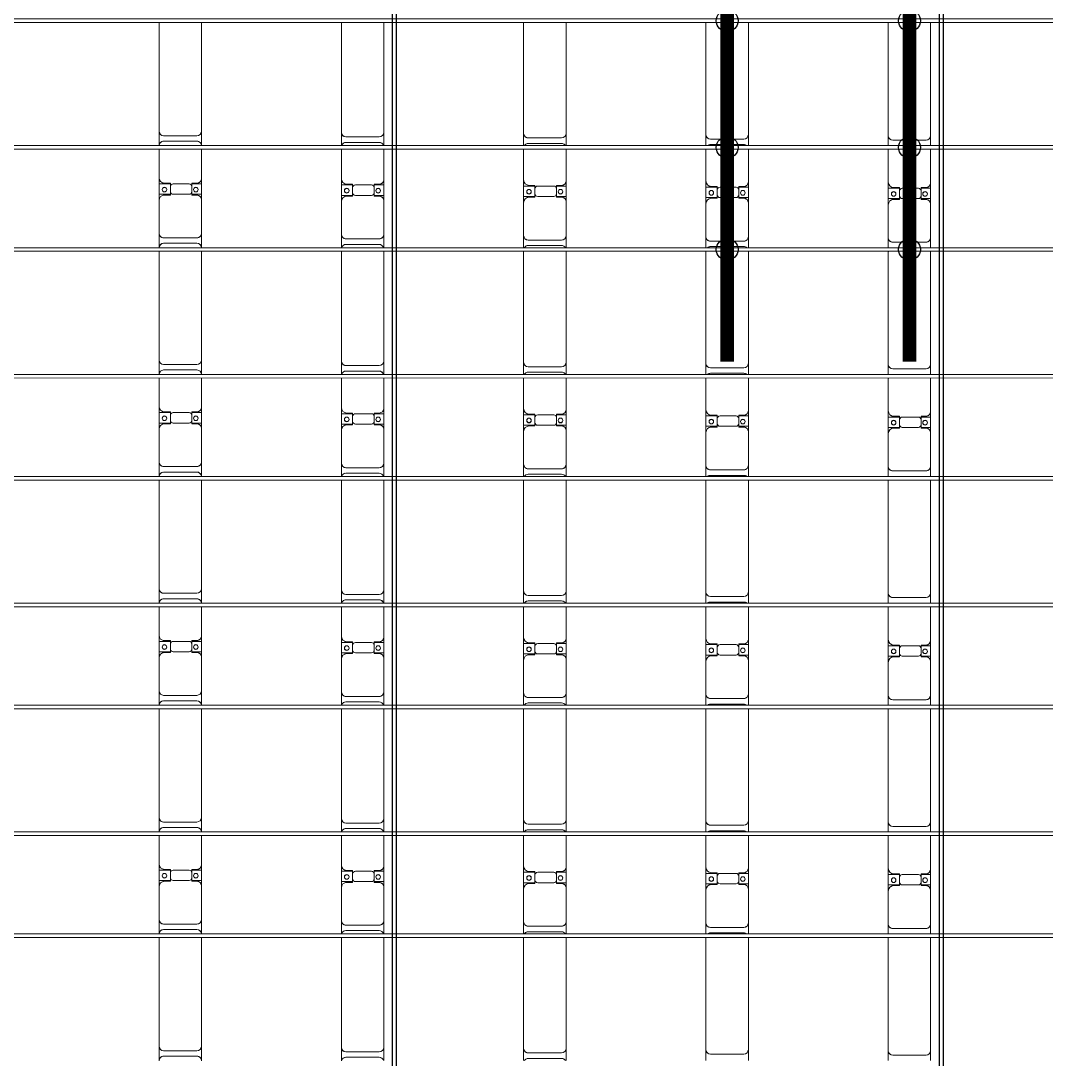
# Model space of a CAD drawing. Header units: millimetres. Extents: x -178706 to 107777, y -87310 to 933.
# Drawn here: x -36641 to -25391, y -64066 to -52671 of the extents above; entities that cross this region are included whole.
import ezdxf

# ---------------------------------------------------------------- set-up
doc = ezdxf.new("R2010")
doc.units = ezdxf.units.MM
doc.layers.add('A-GENM', color=13, linetype='Continuous', lineweight=9)
doc.layers.add('S-BEAM', color=12, linetype='Continuous', lineweight=9)
doc.layers.add('GC-HOP 40x60 GIA CUONG', color=1, linetype='Continuous')

# ---------------------------------------------------------------- blocks, each defined once
blk = doc.blocks.new('Dầm C52 - Dầm C52-22346-BỐ TRÍ KHUNG KẾT CẤU BÈ PIN 04')
at = {"layer": 'S-BEAM', "color": 1}
for p, q in [((-87623, 20), (87623, 20)), ((87623, -20), (-87623, -20))]:
    blk.add_line(p, q, dxfattribs=at)
blk = doc.blocks.new('Dầm C52 - Hộp 40x60-15955-BỐ TRÍ KHUNG KẾT CẤU BÈ PIN 04')
at = {"layer": 'S-BEAM', "color": 3, "lineweight": 25}
for p, q in [((-20146, 20), (20146, 20)), ((20146, -20), (-20146, -20))]:
    blk.add_line(p, q, dxfattribs=at)
blk = doc.blocks.new('Dai phao do pin - DẢI PHAO ĐỠ PIN-V74-BỐ TRÍ KHUNG KẾT CẤU BÈ PIN 04')
at = {"layer": 'A-GENM', "color": 7}
for p, q in [((11820, 242), (11930, 242)), ((13160, 242), (11930, 242)), ((13160, 242), (13170, 242)), ((13210, 242), (13320, 242)), ((13680, 242), (13320, 242)), ((13680, 242), (13862, 242)), ((13748, 242), (13930, 242)), ((13748, 118), (13748, 242)), ((13862, 242), (13862, 118)), ((14280, 242), (13930, 242)), ((14280, 242), (14290, 242)), ((14330, 242), (14440, 242)), ((15670, 242), (14440, 242)), ((15670, 242), (15680, 242)), ((15720, 242), (15830, 242)), ((16190, 242), (15830, 242)), ((16190, 242), (16372, 242)), ((16258, 242), (16440, 242)), ((16258, 118), (16258, 242)), ((16372, 242), (16372, 118)), ((16790, 242), (16440, 242)), ((16790, 242), (16800, 242)), ((16840, 242), (16950, 242)), ((18180, 242), (16950, 242)), ((18180, 242), (18190, 242)), ((18230, 242), (18340, 242)), ((18700, 242), (18340, 242)), ((18700, 242), (18882, 242)), ((18768, 242), (18946, 242)), ((18768, 118), (18768, 242)), ((18882, 242), (18882, 118)), ((19300, 242), (18950, 242)), ((19300, 242), (19310, 242)), ((19350, 242), (19460, 242)), ((20690, 242), (19460, 242)), ((20690, 242), (20700, 242)), ((20740, 242), (20850, 242)), ((21210, 242), (20850, 242)), ((21210, 242), (21392, 242)), ((21278, 242), (21460, 242)), ((21278, 118), (21278, 242)), ((21392, 242), (21392, 118)), ((21810, 242), (21460, 242)), ((21810, 242), (21820, 242)), ((21860, 242), (21970, 242)), ((23200, 242), (21970, 242)), ((23200, 242), (23210, 242)), ((11880, 192), (11880, -173)), ((13210, -173), (13210, 192)), ((13270, 192), (13270, -173)), ((13740, 118), (13740, 182)), ((13832, 118), (13740, 118)), ((13870, 118), (13778, 118)), ((13870, 182), (13870, 118)), ((14330, -173), (14330, 192)), ((14390, 192), (14390, -173)), ((15720, -173), (15720, 192)), ((15780, 192), (15780, -173)), ((16250, 118), (16250, 182)), ((16342, 118), (16250, 118)), ((16380, 118), (16288, 118)), ((16380, 182), (16380, 118)), ((16840, -173), (16840, 192)), ((16900, 192), (16900, -173)), ((18230, -173), (18230, 192)), ((18290, 192), (18290, -173)), ((18760, 118), (18760, 182)), ((18852, 118), (18760, 118)), ((18890, 118), (18798, 118)), ((18890, 182), (18890, 118)), ((19350, -173), (19350, 192)), ((19410, 192), (19410, -173)), ((20740, -173), (20740, 192)), ((20800, 192), (20800, -173)), ((21270, 118), (21270, 182)), ((21362, 118), (21270, 118)), ((21400, 118), (21308, 118)), ((21400, 182), (21400, 118)), ((21860, -173), (21860, 192)), ((21920, 192), (21920, -173)), ((13748, 88), (13748, -88)), ((13862, -88), (13862, 88)), ((16258, 88), (16258, -88)), ((16372, -88), (16372, 88)), ((18768, 88), (18768, -88)), ((18882, -88), (18882, 88)), ((21278, 88), (21278, -88)), ((21392, -88), (21392, 88)), ((11930, -223), (11820, -223)), ((11930, -223), (13160, -223)), ((13170, -223), (13160, -223)), ((13320, -223), (13210, -223)), ((13320, -223), (13690, -223)), ((13862, -223), (13690, -223)), ((13740, -173), (13740, -118)), ((13740, -118), (13832, -118)), ((13748, -223), (13748, -118)), ((13920, -223), (13748, -223)), ((13778, -118), (13870, -118)), ((13862, -118), (13862, -223)), ((13870, -118), (13870, -173)), ((13920, -223), (14280, -223)), ((14290, -223), (14280, -223)), ((14440, -223), (14330, -223)), ((14440, -223), (15670, -223)), ((15680, -223), (15670, -223)), ((15830, -223), (15720, -223)), ((15830, -223), (16200, -223)), ((16372, -223), (16200, -223)), ((16250, -173), (16250, -118)), ((16250, -118), (16342, -118)), ((16258, -223), (16258, -118)), ((16430, -223), (16258, -223)), ((16288, -118), (16380, -118)), ((16372, -118), (16372, -223)), ((16380, -118), (16380, -173)), ((16430, -223), (16790, -223)), ((16800, -223), (16790, -223)), ((16950, -223), (16840, -223)), ((16950, -223), (18180, -223)), ((18190, -223), (18180, -223)), ((18340, -223), (18230, -223)), ((18340, -223), (18710, -223)), ((18882, -223), (18710, -223)), ((18760, -173), (18760, -118)), ((18760, -118), (18852, -118)), ((18768, -223), (18768, -118)), ((18940, -223), (18768, -223)), ((18798, -118), (18890, -118)), ((18882, -118), (18882, -223)), ((18890, -118), (18890, -173)), ((18940, -223), (19300, -223)), ((19310, -223), (19300, -223)), ((19460, -223), (19350, -223)), ((19460, -223), (20690, -223)), ((20700, -223), (20690, -223)), ((20850, -223), (20740, -223)), ((20850, -223), (21220, -223)), ((21392, -223), (21220, -223)), ((21270, -173), (21270, -118)), ((21270, -118), (21362, -118)), ((21278, -223), (21278, -118)), ((21450, -223), (21278, -223)), ((21308, -118), (21400, -118)), ((21392, -118), (21392, -223)), ((21400, -118), (21400, -173)), ((21450, -223), (21810, -223)), ((21820, -223), (21810, -223)), ((21970, -223), (21860, -223)), ((21970, -223), (23200, -223)), ((23210, -223), (23200, -223))]:
    blk.add_line(p, q, dxfattribs=at)
for centre, radius, start, end in [((11930, 192), 50, 90, 180), ((11930, 192), 50, 105, 180), ((13160, 192), 50, 78.5792, 90), ((13160, 192), 50, 78.5792, 90), ((13320, 192), 50, 90, 180), ((13680, 182), 60, 0, 90), ((13930, 182), 60, 90, 180), ((14280, 192), 50, 78.5792, 90), ((14440, 192), 50, 90, 180), ((14440, 192), 50, 105, 180), ((15670, 192), 50, 78.5792, 90), ((15670, 192), 50, 78.5792, 90), ((15830, 192), 50, 90, 180), ((16190, 182), 60, 0, 90), ((16440, 182), 60, 90, 180), ((16790, 192), 50, 78.5792, 90), ((16950, 192), 50, 90, 180), ((16950, 192), 50, 105, 180), ((18180, 192), 50, 78.5792, 90), ((18180, 192), 50, 78.5792, 90), ((18340, 192), 50, 90, 180), ((18700, 182), 60, 0, 90), ((18950, 182), 60, 90, 180), ((19300, 192), 50, 78.5792, 90), ((19460, 192), 50, 90, 180), ((19460, 192), 50, 105, 180), ((20690, 192), 50, 78.5792, 90), ((20690, 192), 50, 78.5792, 90), ((20850, 192), 50, 90, 180), ((21210, 182), 60, 360, 90), ((21460, 182), 60, 90, 180), ((21810, 192), 50, 78.5792, 90), ((21970, 192), 50, 90, 180), ((21970, 192), 50, 105, 180), ((23200, 192), 50, 78.5792, 90), ((23200, 192), 50, 78.5792, 90), ((13320, 192), 50, 135, 180), ((13680, 182), 60, 0, 30), ((13778, 88), 30, 90, 180), ((13799, 183), 25, 360, 180), ((13799, 183), 25, 180, 360), ((13801, 183), 25, 0, 180), ((13801, 183), 25, 180, 360), ((13832, 88), 30, 360, 90), ((13930, 182), 60, 150, 180), ((15830, 192), 50, 135, 180), ((16190, 182), 60, 0, 30), ((16288, 88), 30, 90, 180), ((16309, 183), 25, 0, 180), ((16309, 183), 25, 180, 0), ((16311, 183), 25, 0, 180), ((16311, 183), 25, 180, 360), ((16342, 88), 30, 360, 90), ((16440, 182), 60, 150, 180), ((18340, 192), 50, 135, 180), ((18700, 182), 60, 0, 30), ((18798, 88), 30, 90, 180), ((18819, 183), 25, 0, 180), ((18819, 183), 25, 180, 360), ((18821, 183), 25, 360, 180), ((18821, 183), 25, 180, 360), ((18852, 88), 30, 360, 90), ((18950, 182), 60, 150, 180), ((20850, 192), 50, 135, 180), ((21210, 182), 60, 360, 30), ((21308, 88), 30, 90, 180), ((21329, 183), 25, 360, 180), ((21329, 183), 25, 180, 360), ((21331, 183), 25, 360, 180), ((21331, 183), 25, 180, 0), ((21362, 88), 30, 360, 90), ((21460, 182), 60, 150, 180), ((13778, -88), 30, 180, 270), ((13832, -88), 30, 270, 360), ((16288, -88), 30, 180, 270), ((16342, -88), 30, 270, 360), ((18798, -88), 30, 180, 270), ((18852, -88), 30, 270, 360), ((21308, -88), 30, 180, 270), ((21362, -88), 30, 270, 360), ((11930, -173), 50, 180, 270), ((11930, -173), 50, 180, 270), ((13160, -173), 50, 270, 281.4208), ((13320, -173), 50, 180, 270), ((13320, -173), 50, 180, 225), ((13690, -173), 50, 270, 360), ((13690, -173), 50, 315, 360), ((13799, -162), 25, 0, 180), ((13799, -162), 25, 180, 360), ((13801, -162), 25, 0, 180), ((13801, -162), 25, 180, 360), ((13920, -173), 50, 180, 270), ((13920, -173), 50, 180, 225), ((14280, -173), 50, 270, 281.4208), ((14440, -173), 50, 180, 270), ((14440, -173), 50, 180, 270), ((15670, -173), 50, 270, 281.4208), ((15830, -173), 50, 180, 270), ((15830, -173), 50, 180, 225), ((16200, -173), 50, 270, 360), ((16200, -173), 50, 315, 360), ((16309, -162), 25, 0, 180), ((16309, -162), 25, 180, 360), ((16311, -162), 25, 360, 180), ((16311, -162), 25, 180, 0), ((16430, -173), 50, 180, 270), ((16430, -173), 50, 180, 225), ((16790, -173), 50, 270, 281.4208), ((16950, -173), 50, 180, 270), ((16950, -173), 50, 180, 270), ((18180, -173), 50, 270, 281.4208), ((18340, -173), 50, 180, 270), ((18340, -173), 50, 180, 225), ((18710, -173), 50, 270, 360), ((18710, -173), 50, 315, 360), ((18819, -162), 25, 0, 180), ((18819, -162), 25, 180, 360), ((18821, -162), 25, 0, 180), ((18821, -162), 25, 180, 360), ((18940, -173), 50, 180, 270), ((18940, -173), 50, 180, 225), ((19300, -173), 50, 270, 281.4208), ((19460, -173), 50, 180, 270), ((19460, -173), 50, 180, 270), ((20690, -173), 50, 270, 281.4208), ((20850, -173), 50, 180, 270), ((20850, -173), 50, 180, 225), ((21220, -173), 50, 270, 360), ((21220, -173), 50, 315, 360), ((21329, -162), 25, 0, 180), ((21329, -162), 25, 180, 0), ((21331, -162), 25, 0, 180), ((21331, -162), 25, 180, 360), ((21450, -173), 50, 180, 270), ((21450, -173), 50, 180, 225), ((21810, -173), 50, 270, 281.4208), ((21970, -173), 50, 180, 270), ((21970, -173), 50, 180, 270), ((23200, -173), 50, 270, 281.4208)]:
    blk.add_arc(centre, radius, start, end, dxfattribs=at)
blk = doc.blocks.new('Dai phao do pin - DẢI PHAO ĐỠ PIN-V75-BỐ TRÍ KHUNG KẾT CẤU BÈ PIN 04')
at = {"layer": 'A-GENM', "color": 7}
for p, q in [((11808, 242), (11930, 242)), ((13158, 242), (11930, 242)), ((13198, 242), (13320, 242)), ((13680, 242), (13320, 242)), ((13680, 242), (13862, 242)), ((13748, 242), (13930, 242)), ((13748, 118), (13748, 242)), ((13862, 242), (13862, 118)), ((14278, 242), (13930, 242)), ((14318, 242), (14440, 242)), ((15668, 242), (14440, 242)), ((15708, 242), (15830, 242)), ((16190, 242), (15830, 242)), ((16190, 242), (16372, 242)), ((16258, 242), (16440, 242)), ((16258, 118), (16258, 242)), ((16372, 242), (16372, 118)), ((16788, 242), (16440, 242)), ((16828, 242), (16950, 242)), ((18178, 242), (16950, 242)), ((18218, 242), (18340, 242)), ((18700, 242), (18340, 242)), ((18700, 242), (18882, 242)), ((18768, 242), (18950, 242)), ((18768, 118), (18768, 242)), ((18882, 242), (18882, 118)), ((19298, 242), (18950, 242)), ((19338, 242), (19460, 242)), ((20688, 242), (19460, 242)), ((20728, 242), (20850, 242)), ((21210, 242), (20850, 242)), ((21210, 242), (21392, 242)), ((21278, 242), (21460, 242)), ((21278, 118), (21278, 242)), ((21392, 242), (21392, 118)), ((21808, 242), (21460, 242)), ((21848, 242), (21970, 242)), ((23198, 242), (21970, 242)), ((11880, 192), (11880, -173)), ((13210, -173), (13210, 192)), ((13270, 192), (13270, -173)), ((13740, 118), (13740, 182)), ((13832, 118), (13740, 118)), ((13870, 118), (13778, 118)), ((13870, 182), (13870, 118)), ((14330, -173), (14330, 192)), ((14390, 192), (14390, -173)), ((15720, -173), (15720, 192)), ((15780, 192), (15780, -173)), ((16250, 118), (16250, 182)), ((16342, 118), (16250, 118)), ((16380, 118), (16288, 118)), ((16380, 182), (16380, 118)), ((16840, -173), (16840, 192)), ((16900, 192), (16900, -173)), ((18230, -173), (18230, 192)), ((18290, 192), (18290, -173)), ((18760, 118), (18760, 182)), ((18852, 118), (18760, 118)), ((18890, 118), (18798, 118)), ((18890, 182), (18890, 118)), ((19350, -173), (19350, 192)), ((19410, 192), (19410, -173)), ((20740, -173), (20740, 192)), ((20800, 192), (20800, -173)), ((21270, 118), (21270, 182)), ((21362, 118), (21270, 118)), ((21400, 118), (21308, 118)), ((21400, 182), (21400, 118)), ((21860, -173), (21860, 192)), ((21920, 192), (21920, -173)), ((13748, 88), (13748, -88)), ((13862, -88), (13862, 88)), ((16258, 88), (16258, -88)), ((16372, -88), (16372, 88)), ((18768, 88), (18768, -88)), ((18882, -88), (18882, 88)), ((21278, 88), (21278, -88)), ((21392, -88), (21392, 88)), ((11930, -223), (11808, -223)), ((11930, -223), (13158, -223)), ((13320, -223), (13198, -223)), ((13320, -223), (13690, -223)), ((13862, -223), (13690, -223)), ((13740, -173), (13740, -118)), ((13740, -118), (13832, -118)), ((13748, -223), (13748, -118)), ((13920, -223), (13748, -223)), ((13778, -118), (13870, -118)), ((13862, -118), (13862, -223)), ((13870, -118), (13870, -173)), ((13920, -223), (14278, -223)), ((14440, -223), (14318, -223)), ((14440, -223), (15668, -223)), ((15830, -223), (15708, -223)), ((15830, -223), (16200, -223)), ((16372, -223), (16200, -223)), ((16250, -173), (16250, -118)), ((16250, -118), (16342, -118)), ((16258, -223), (16258, -118)), ((16430, -223), (16258, -223)), ((16288, -118), (16380, -118)), ((16372, -118), (16372, -223)), ((16380, -118), (16380, -173)), ((16430, -223), (16788, -223)), ((16950, -223), (16828, -223)), ((16950, -223), (18178, -223)), ((18340, -223), (18218, -223)), ((18340, -223), (18710, -223)), ((18882, -223), (18710, -223)), ((18760, -173), (18760, -118)), ((18760, -118), (18852, -118)), ((18768, -223), (18768, -118)), ((18940, -223), (18768, -223)), ((18798, -118), (18890, -118)), ((18882, -118), (18882, -223)), ((18890, -118), (18890, -173)), ((18940, -223), (19298, -223)), ((19460, -223), (19338, -223)), ((19460, -223), (20688, -223)), ((20850, -223), (20728, -223)), ((20850, -223), (21220, -223)), ((21392, -223), (21220, -223)), ((21270, -173), (21270, -118)), ((21270, -118), (21362, -118)), ((21278, -223), (21278, -118)), ((21450, -223), (21278, -223)), ((21308, -118), (21400, -118)), ((21392, -118), (21392, -223)), ((21400, -118), (21400, -173)), ((21450, -223), (21808, -223)), ((21970, -223), (21848, -223)), ((21970, -223), (23198, -223))]:
    blk.add_line(p, q, dxfattribs=at)
for centre, radius, start, end in [((11930, 192), 50, 90, 180), ((11930, 192), 50, 105, 180), ((13320, 192), 50, 90, 180), ((13680, 182), 60, 0, 90), ((13930, 182), 60, 90, 180), ((14440, 192), 50, 90, 180), ((14440, 192), 50, 105, 180), ((15830, 192), 50, 90, 180), ((16190, 182), 60, 0, 90), ((16440, 182), 60, 90, 180), ((16950, 192), 50, 90, 180), ((16950, 192), 50, 105, 180), ((18340, 192), 50, 90, 180), ((18700, 182), 60, 0, 90), ((18950, 182), 60, 90, 180), ((19460, 192), 50, 90, 180), ((19460, 192), 50, 105, 180), ((20850, 192), 50, 90, 180), ((21210, 182), 60, 360, 90), ((21460, 182), 60, 90, 180), ((21970, 192), 50, 90, 180), ((21970, 192), 50, 105, 180), ((13160, 192), 50, 360, 40.6241), ((13160, 192), 50, 15, 40.6241), ((13320, 192), 50, 135, 180), ((13680, 182), 60, 0, 30), ((13778, 88), 30, 90, 180), ((13799, 183), 25, 360, 180), ((13799, 183), 25, 180, 360), ((13801, 183), 25, 0, 180), ((13801, 183), 25, 180, 360), ((13832, 88), 30, 360, 90), ((13930, 182), 60, 150, 180), ((14280, 192), 50, 0, 40.6241), ((14280, 192), 50, 0, 40.6241), ((15670, 192), 50, 0, 40.6241), ((15670, 192), 50, 15, 40.6241), ((15830, 192), 50, 135, 180), ((16190, 182), 60, 0, 30), ((16288, 88), 30, 90, 180), ((16309, 183), 25, 0, 180), ((16309, 183), 25, 180, 0), ((16311, 183), 25, 0, 180), ((16311, 183), 25, 180, 360), ((16342, 88), 30, 360, 90), ((16440, 182), 60, 150, 180), ((16790, 192), 50, 360, 40.6241), ((16790, 192), 50, 360, 40.6241), ((18180, 192), 50, 360, 40.6241), ((18180, 192), 50, 15, 40.6241), ((18340, 192), 50, 135, 180), ((18700, 182), 60, 0, 30), ((18798, 88), 30, 90, 180), ((18819, 183), 25, 0, 180), ((18819, 183), 25, 180, 360), ((18821, 183), 25, 360, 180), ((18821, 183), 25, 180, 360), ((18852, 88), 30, 360, 90), ((18950, 182), 60, 150, 180), ((19300, 192), 50, 0, 40.6241), ((19300, 192), 50, 0, 40.6241), ((20690, 192), 50, 360, 40.6241), ((20690, 192), 50, 15, 40.6241), ((20850, 192), 50, 135, 180), ((21210, 182), 60, 360, 30), ((21308, 88), 30, 90, 180), ((21329, 183), 25, 360, 180), ((21329, 183), 25, 180, 360), ((21331, 183), 25, 360, 180), ((21331, 183), 25, 180, 0), ((21362, 88), 30, 360, 90), ((21460, 182), 60, 150, 180), ((21810, 192), 50, 0, 40.6241), ((21810, 192), 50, 0, 40.6241), ((13778, -88), 30, 180, 270), ((13832, -88), 30, 270, 360), ((16288, -88), 30, 180, 270), ((16342, -88), 30, 270, 360), ((18798, -88), 30, 180, 270), ((18852, -88), 30, 270, 360), ((21308, -88), 30, 180, 270), ((21362, -88), 30, 270, 360), ((11930, -173), 50, 180, 270), ((11930, -173), 50, 180, 270), ((13160, -173), 50, 319.3759, 360), ((13160, -173), 50, 319.3759, 360), ((13320, -173), 50, 180, 270), ((13320, -173), 50, 180, 225), ((13690, -173), 50, 270, 360), ((13690, -173), 50, 315, 360), ((13799, -162), 25, 0, 180), ((13799, -162), 25, 180, 360), ((13801, -162), 25, 0, 180), ((13801, -162), 25, 180, 360), ((13920, -173), 50, 180, 270), ((13920, -173), 50, 180, 225), ((14280, -173), 50, 319.3759, 360), ((14280, -173), 50, 319.3759, 360), ((14440, -173), 50, 180, 270), ((14440, -173), 50, 180, 270), ((15670, -173), 50, 319.3759, 360), ((15670, -173), 50, 319.3759, 360), ((15830, -173), 50, 180, 270), ((15830, -173), 50, 180, 225), ((16200, -173), 50, 270, 360), ((16200, -173), 50, 315, 360), ((16309, -162), 25, 0, 180), ((16309, -162), 25, 180, 360), ((16311, -162), 25, 360, 180), ((16311, -162), 25, 180, 0), ((16430, -173), 50, 180, 270), ((16430, -173), 50, 180, 225), ((16790, -173), 50, 319.3759, 360), ((16790, -173), 50, 319.3759, 360), ((16950, -173), 50, 180, 270), ((16950, -173), 50, 180, 270), ((18180, -173), 50, 319.3759, 360), ((18180, -173), 50, 319.3759, 360), ((18340, -173), 50, 180, 270), ((18340, -173), 50, 180, 225), ((18710, -173), 50, 270, 360), ((18710, -173), 50, 315, 360), ((18819, -162), 25, 0, 180), ((18819, -162), 25, 180, 360), ((18821, -162), 25, 0, 180), ((18821, -162), 25, 180, 360), ((18940, -173), 50, 180, 270), ((18940, -173), 50, 180, 225), ((19300, -173), 50, 319.3759, 360), ((19300, -173), 50, 319.3759, 360), ((19460, -173), 50, 180, 270), ((19460, -173), 50, 180, 270), ((20690, -173), 50, 319.3759, 360), ((20690, -173), 50, 319.3759, 360), ((20850, -173), 50, 180, 270), ((20850, -173), 50, 180, 225), ((21220, -173), 50, 270, 360), ((21220, -173), 50, 315, 360), ((21329, -162), 25, 0, 180), ((21329, -162), 25, 180, 0), ((21331, -162), 25, 0, 180), ((21331, -162), 25, 180, 360), ((21450, -173), 50, 180, 270), ((21450, -173), 50, 180, 225), ((21810, -173), 50, 319.3759, 0), ((21810, -173), 50, 319.3759, 360), ((21970, -173), 50, 180, 270), ((21970, -173), 50, 180, 270)]:
    blk.add_arc(centre, radius, start, end, dxfattribs=at)
blk = doc.blocks.new('Dai phao do pin - DẢI PHAO ĐỠ PIN-V76-BỐ TRÍ KHUNG KẾT CẤU BÈ PIN 04')
at = {"layer": 'A-GENM', "color": 7}
for p, q in [((11796, 242), (11930, 242)), ((13146, 242), (11930, 242)), ((13186, 242), (13320, 242)), ((13680, 242), (13320, 242)), ((13680, 242), (13862, 242)), ((13748, 242), (13930, 242)), ((13748, 118), (13748, 242)), ((13862, 242), (13862, 118)), ((14266, 242), (13930, 242)), ((14306, 242), (14440, 242)), ((15656, 242), (14440, 242)), ((15696, 242), (15830, 242)), ((16190, 242), (15830, 242)), ((16190, 242), (16372, 242)), ((16258, 242), (16440, 242)), ((16258, 118), (16258, 242)), ((16372, 242), (16372, 118)), ((16776, 242), (16440, 242)), ((16816, 242), (16950, 242)), ((18166, 242), (16950, 242)), ((18206, 242), (18340, 242)), ((18700, 242), (18340, 242)), ((18700, 242), (18882, 242)), ((18768, 242), (18950, 242)), ((18768, 118), (18768, 242)), ((18882, 242), (18882, 118)), ((19286, 242), (18950, 242)), ((19326, 242), (19460, 242)), ((20676, 242), (19460, 242)), ((20716, 242), (20850, 242)), ((21210, 242), (20850, 242)), ((21210, 242), (21392, 242)), ((21278, 242), (21460, 242)), ((21278, 118), (21278, 242)), ((21392, 242), (21392, 118)), ((21796, 242), (21460, 242)), ((21836, 242), (21970, 242)), ((23186, 242), (21970, 242)), ((11820, -173), (11820, 192)), ((11880, 192), (11880, -173)), ((13210, -173), (13210, 192)), ((13270, 192), (13270, -173)), ((13740, 118), (13740, 182)), ((13832, 118), (13740, 118)), ((13870, 118), (13778, 118)), ((13870, 182), (13870, 118)), ((14330, -173), (14330, 192)), ((14390, 192), (14390, -173)), ((15720, -173), (15720, 192)), ((15780, 192), (15780, -173)), ((16250, 118), (16250, 182)), ((16342, 118), (16250, 118)), ((16380, 118), (16288, 118)), ((16380, 182), (16380, 118)), ((16840, -173), (16840, 192)), ((16900, 192), (16900, -173)), ((18230, -173), (18230, 192)), ((18290, 192), (18290, -173)), ((18760, 118), (18760, 182)), ((18852, 118), (18760, 118)), ((18890, 118), (18798, 118)), ((18890, 182), (18890, 118)), ((19350, -173), (19350, 192)), ((19410, 192), (19410, -173)), ((20740, -173), (20740, 192)), ((20800, 192), (20800, -173)), ((21270, 118), (21270, 182)), ((21362, 118), (21270, 118)), ((21400, 118), (21308, 118)), ((21400, 182), (21400, 118)), ((21860, -173), (21860, 192)), ((21920, 192), (21920, -173)), ((13748, 88), (13748, -88)), ((13862, -88), (13862, 88)), ((16258, 88), (16258, -88)), ((16372, -88), (16372, 88)), ((18768, 88), (18768, -88)), ((18882, -88), (18882, 88)), ((21278, 88), (21278, -88)), ((21392, -88), (21392, 88)), ((11930, -223), (11796, -223)), ((11930, -223), (13146, -223)), ((13320, -223), (13186, -223)), ((13320, -223), (13690, -223)), ((13862, -223), (13690, -223)), ((13740, -173), (13740, -118)), ((13740, -118), (13832, -118)), ((13748, -223), (13748, -118)), ((13920, -223), (13748, -223)), ((13778, -118), (13870, -118)), ((13862, -118), (13862, -223)), ((13870, -118), (13870, -173)), ((13920, -223), (14266, -223)), ((14440, -223), (14306, -223)), ((14440, -223), (15656, -223)), ((15830, -223), (15696, -223)), ((15830, -223), (16200, -223)), ((16372, -223), (16200, -223)), ((16250, -173), (16250, -118)), ((16250, -118), (16342, -118)), ((16258, -223), (16258, -118)), ((16430, -223), (16258, -223)), ((16288, -118), (16380, -118)), ((16372, -118), (16372, -223)), ((16380, -118), (16380, -173)), ((16430, -223), (16776, -223)), ((16950, -223), (16816, -223)), ((16950, -223), (18166, -223)), ((18340, -223), (18206, -223)), ((18340, -223), (18710, -223)), ((18882, -223), (18710, -223)), ((18760, -173), (18760, -118)), ((18760, -118), (18852, -118)), ((18768, -223), (18768, -118)), ((18940, -223), (18768, -223)), ((18798, -118), (18890, -118)), ((18882, -118), (18882, -223)), ((18890, -118), (18890, -173)), ((18940, -223), (19286, -223)), ((19460, -223), (19326, -223)), ((19460, -223), (20676, -223)), ((20850, -223), (20716, -223)), ((20850, -223), (21220, -223)), ((21392, -223), (21220, -223)), ((21270, -173), (21270, -118)), ((21270, -118), (21362, -118)), ((21278, -223), (21278, -118)), ((21450, -223), (21278, -223)), ((21308, -118), (21400, -118)), ((21392, -118), (21392, -223)), ((21400, -118), (21400, -173)), ((21450, -223), (21796, -223)), ((21970, -223), (21836, -223)), ((21970, -223), (23186, -223))]:
    blk.add_line(p, q, dxfattribs=at)
for centre, radius, start, end in [((11770, 192), 50, 0, 59.2848), ((11930, 192), 50, 90, 180), ((11930, 192), 50, 105, 180), ((13160, 192), 50, 360, 59.2848), ((13160, 192), 50, 15, 59.2848), ((13320, 192), 50, 90, 180), ((13680, 182), 60, 0, 90), ((13930, 182), 60, 90, 180), ((14280, 192), 50, 0, 59.2848), ((14440, 192), 50, 90, 180), ((14440, 192), 50, 105, 180), ((15670, 192), 50, 0, 59.2848), ((15670, 192), 50, 15, 59.2848), ((15830, 192), 50, 90, 180), ((16190, 182), 60, 0, 90), ((16440, 182), 60, 90, 180), ((16790, 192), 50, 360, 59.2848), ((16950, 192), 50, 90, 180), ((16950, 192), 50, 105, 180), ((18180, 192), 50, 360, 59.2848), ((18180, 192), 50, 15, 59.2848), ((18340, 192), 50, 90, 180), ((18700, 182), 60, 0, 90), ((18950, 182), 60, 90, 180), ((19300, 192), 50, 0, 59.2848), ((19460, 192), 50, 90, 180), ((19460, 192), 50, 105, 180), ((20690, 192), 50, 360, 59.2848), ((20690, 192), 50, 15, 59.2848), ((20850, 192), 50, 90, 180), ((21210, 182), 60, 360, 90), ((21460, 182), 60, 90, 180), ((21810, 192), 50, 0, 59.2848), ((21970, 192), 50, 90, 180), ((21970, 192), 50, 105, 180), ((11770, 192), 50, 0, 45), ((13320, 192), 50, 135, 180), ((13680, 182), 60, 0, 30), ((13778, 88), 30, 90, 180), ((13799, 183), 25, 360, 180), ((13799, 183), 25, 180, 360), ((13801, 183), 25, 0, 180), ((13801, 183), 25, 180, 360), ((13832, 88), 30, 360, 90), ((13930, 182), 60, 150, 180), ((14280, 192), 50, 0, 45), ((15830, 192), 50, 135, 180), ((16190, 182), 60, 0, 30), ((16288, 88), 30, 90, 180), ((16309, 183), 25, 0, 180), ((16309, 183), 25, 180, 0), ((16311, 183), 25, 0, 180), ((16311, 183), 25, 180, 360), ((16342, 88), 30, 360, 90), ((16440, 182), 60, 150, 180), ((16790, 192), 50, 360, 45), ((18340, 192), 50, 135, 180), ((18700, 182), 60, 0, 30), ((18798, 88), 30, 90, 180), ((18819, 183), 25, 0, 180), ((18819, 183), 25, 180, 360), ((18821, 183), 25, 360, 180), ((18821, 183), 25, 180, 360), ((18852, 88), 30, 360, 90), ((18950, 182), 60, 150, 180), ((19300, 192), 50, 0, 45), ((20850, 192), 50, 135, 180), ((21210, 182), 60, 360, 30), ((21308, 88), 30, 90, 180), ((21329, 183), 25, 360, 180), ((21329, 183), 25, 180, 360), ((21331, 183), 25, 360, 180), ((21331, 183), 25, 180, 0), ((21362, 88), 30, 360, 90), ((21460, 182), 60, 150, 180), ((21810, 192), 50, 0, 45), ((13778, -88), 30, 180, 270), ((13832, -88), 30, 270, 360), ((16288, -88), 30, 180, 270), ((16342, -88), 30, 270, 360), ((18798, -88), 30, 180, 270), ((18852, -88), 30, 270, 360), ((21308, -88), 30, 180, 270), ((21362, -88), 30, 270, 360), ((11770, -173), 50, 300.7152, 360), ((11770, -173), 50, 315, 360), ((11930, -173), 50, 180, 270), ((11930, -173), 50, 180, 270), ((13160, -173), 50, 300.7152, 360), ((13160, -173), 50, 300.7152, 360), ((13320, -173), 50, 180, 270), ((13320, -173), 50, 180, 225), ((13690, -173), 50, 270, 360), ((13690, -173), 50, 315, 360), ((13799, -162), 25, 0, 180), ((13799, -162), 25, 180, 360), ((13801, -162), 25, 0, 180), ((13801, -162), 25, 180, 360), ((13920, -173), 50, 180, 270), ((13920, -173), 50, 180, 225), ((14280, -173), 50, 300.7152, 360), ((14280, -173), 50, 315, 360), ((14440, -173), 50, 180, 270), ((14440, -173), 50, 180, 270), ((15670, -173), 50, 300.7152, 360), ((15670, -173), 50, 300.7152, 360), ((15830, -173), 50, 180, 270), ((15830, -173), 50, 180, 225), ((16200, -173), 50, 270, 360), ((16200, -173), 50, 315.4268, 360), ((16309, -162), 25, 0, 180), ((16309, -162), 25, 180, 360), ((16311, -162), 25, 360, 180), ((16311, -162), 25, 180, 0), ((16430, -173), 50, 180, 270), ((16430, -173), 50, 180, 225), ((16790, -173), 50, 300.7152, 360), ((16790, -173), 50, 315, 360), ((16950, -173), 50, 180, 270), ((16950, -173), 50, 180, 270), ((18180, -173), 50, 300.7152, 360), ((18180, -173), 50, 300.7152, 360), ((18340, -173), 50, 180, 270), ((18340, -173), 50, 180, 225), ((18710, -173), 50, 270, 360), ((18710, -173), 50, 315, 360), ((18819, -162), 25, 0, 180), ((18819, -162), 25, 180, 360), ((18821, -162), 25, 0, 180), ((18821, -162), 25, 180, 360), ((18940, -173), 50, 180, 270), ((18940, -173), 50, 180, 225), ((19300, -173), 50, 300.7152, 360), ((19300, -173), 50, 315, 360), ((19460, -173), 50, 180, 270), ((19460, -173), 50, 180, 270), ((20690, -173), 50, 300.7152, 360), ((20690, -173), 50, 300.7152, 360), ((20850, -173), 50, 180, 270), ((20850, -173), 50, 180, 225), ((21220, -173), 50, 270, 360), ((21220, -173), 50, 315, 360), ((21329, -162), 25, 0, 180), ((21329, -162), 25, 180, 0), ((21331, -162), 25, 0, 180), ((21331, -162), 25, 180, 360), ((21450, -173), 50, 180, 270), ((21450, -173), 50, 180, 225), ((21810, -173), 50, 300.7152, 0), ((21810, -173), 50, 315, 360), ((21970, -173), 50, 180, 270), ((21970, -173), 50, 180, 270)]:
    blk.add_arc(centre, radius, start, end, dxfattribs=at)
blk = doc.blocks.new('Dai phao do pin - DẢI PHAO ĐỠ PIN-V77-BỐ TRÍ KHUNG KẾT CẤU BÈ PIN 04')
at = {"layer": 'A-GENM', "color": 7}
for p, q in [((11784, 242), (11930, 242)), ((13134, 242), (11930, 242)), ((13174, 242), (13320, 242)), ((13680, 242), (13320, 242)), ((13680, 242), (13862, 242)), ((13748, 242), (13930, 242)), ((13748, 118), (13748, 242)), ((13862, 242), (13862, 118)), ((14254, 242), (13930, 242)), ((14294, 242), (14440, 242)), ((15644, 242), (14440, 242)), ((15684, 242), (15830, 242)), ((16190, 242), (15830, 242)), ((16190, 242), (16372, 242)), ((16258, 242), (16440, 242)), ((16258, 118), (16258, 242)), ((16372, 242), (16372, 118)), ((16764, 242), (16440, 242)), ((16804, 242), (16950, 242)), ((18154, 242), (16950, 242)), ((18194, 242), (18340, 242)), ((18700, 242), (18340, 242)), ((18700, 242), (18882, 242)), ((18768, 242), (18950, 242)), ((18768, 118), (18768, 242)), ((18882, 242), (18882, 118)), ((19274, 242), (18950, 242)), ((19314, 242), (19460, 242)), ((20664, 242), (19460, 242)), ((20704, 242), (20850, 242)), ((21210, 242), (20850, 242)), ((21210, 242), (21392, 242)), ((21278, 242), (21460, 242)), ((21278, 118), (21278, 242)), ((21392, 242), (21392, 118)), ((21784, 242), (21460, 242)), ((21824, 242), (21970, 242)), ((23174, 242), (21970, 242)), ((11820, -173), (11820, 192)), ((11880, 192), (11880, -173)), ((13210, -173), (13210, 192)), ((13270, 192), (13270, -173)), ((13740, 118), (13740, 182)), ((13832, 118), (13740, 118)), ((13870, 118), (13778, 118)), ((13870, 182), (13870, 118)), ((14330, -173), (14330, 192)), ((14390, 192), (14390, -173)), ((15720, -173), (15720, 192)), ((15780, 192), (15780, -173)), ((16250, 118), (16250, 182)), ((16342, 118), (16250, 118)), ((16380, 118), (16288, 118)), ((16380, 182), (16380, 118)), ((16840, -173), (16840, 192)), ((16900, 192), (16900, -173)), ((18230, -173), (18230, 192)), ((18290, 192), (18290, -173)), ((18760, 118), (18760, 182)), ((18852, 118), (18760, 118)), ((18890, 118), (18798, 118)), ((18890, 182), (18890, 118)), ((19350, -173), (19350, 192)), ((19410, 192), (19410, -173)), ((20740, -173), (20740, 192)), ((20800, 192), (20800, -173)), ((21270, 118), (21270, 182)), ((21362, 118), (21270, 118)), ((21400, 118), (21308, 118)), ((21400, 182), (21400, 118)), ((21860, -173), (21860, 192)), ((21920, 192), (21920, -173)), ((13748, 88), (13748, -88)), ((13862, -88), (13862, 88)), ((16258, 88), (16258, -88)), ((16372, -88), (16372, 88)), ((18768, 88), (18768, -88)), ((18882, -88), (18882, 88)), ((21278, 88), (21278, -88)), ((21392, -88), (21392, 88)), ((11930, -223), (11784, -223)), ((11930, -223), (13134, -223)), ((13320, -223), (13174, -223)), ((13320, -223), (13690, -223)), ((13862, -223), (13690, -223)), ((13740, -173), (13740, -118)), ((13740, -118), (13832, -118)), ((13748, -223), (13748, -118)), ((13920, -223), (13748, -223)), ((13778, -118), (13870, -118)), ((13862, -118), (13862, -223)), ((13870, -118), (13870, -173)), ((13920, -223), (14254, -223)), ((14440, -223), (14294, -223)), ((14440, -223), (15644, -223)), ((15830, -223), (15684, -223)), ((15830, -223), (16200, -223)), ((16372, -223), (16200, -223)), ((16250, -173), (16250, -118)), ((16250, -118), (16342, -118)), ((16258, -223), (16258, -118)), ((16430, -223), (16258, -223)), ((16288, -118), (16380, -118)), ((16372, -118), (16372, -223)), ((16380, -118), (16380, -173)), ((16430, -223), (16764, -223)), ((16950, -223), (16804, -223)), ((16950, -223), (18154, -223)), ((18340, -223), (18194, -223)), ((18340, -223), (18710, -223)), ((18882, -223), (18710, -223)), ((18760, -173), (18760, -118)), ((18760, -118), (18852, -118)), ((18768, -223), (18768, -118)), ((18940, -223), (18768, -223)), ((18798, -118), (18890, -118)), ((18882, -118), (18882, -223)), ((18890, -118), (18890, -173)), ((18940, -223), (19274, -223)), ((19460, -223), (19314, -223)), ((19460, -223), (20664, -223)), ((20850, -223), (20704, -223)), ((20850, -223), (21220, -223)), ((21392, -223), (21220, -223)), ((21270, -173), (21270, -118)), ((21270, -118), (21362, -118)), ((21278, -223), (21278, -118)), ((21450, -223), (21278, -223)), ((21308, -118), (21400, -118)), ((21392, -118), (21392, -223)), ((21400, -118), (21400, -173)), ((21450, -223), (21784, -223)), ((21970, -223), (21824, -223)), ((21970, -223), (23174, -223))]:
    blk.add_line(p, q, dxfattribs=at)
for centre, radius, start, end in [((11770, 192), 50, 0, 75), ((11930, 192), 50, 90, 180), ((11930, 192), 50, 109.8876, 180), ((13160, 192), 50, 360, 75), ((13160, 192), 50, 15, 75), ((13320, 192), 50, 90, 180), ((13680, 182), 60, 0, 90), ((13930, 182), 60, 90, 180), ((14280, 192), 50, 0, 74.5359), ((14440, 192), 50, 90, 180), ((14440, 192), 50, 105, 180), ((15670, 192), 50, 0, 74.5359), ((15670, 192), 50, 15, 74.5359), ((15830, 192), 50, 90, 180), ((16190, 182), 60, 0, 90), ((16440, 182), 60, 90, 180), ((16790, 192), 50, 360, 74.5359), ((16950, 192), 50, 90, 180), ((16950, 192), 50, 105, 180), ((18180, 192), 50, 360, 74.5359), ((18180, 192), 50, 15, 74.5359), ((18340, 192), 50, 90, 180), ((18700, 182), 60, 0, 90), ((18950, 182), 60, 90, 180), ((19300, 192), 50, 0, 75), ((19460, 192), 50, 90, 180), ((19460, 192), 50, 105, 180), ((20690, 192), 50, 360, 74.5359), ((20690, 192), 50, 15, 74.5359), ((20850, 192), 50, 90, 180), ((21210, 182), 60, 360, 90), ((21460, 182), 60, 90, 180), ((21810, 192), 50, 0, 75), ((21970, 192), 50, 90, 180), ((21970, 192), 50, 109.9425, 180), ((11770, 192), 50, 0, 45), ((13320, 192), 50, 135, 180), ((13680, 182), 60, 0, 30), ((13778, 88), 30, 90, 180), ((13799, 183), 25, 360, 180), ((13799, 183), 25, 180, 360), ((13801, 183), 25, 0, 180), ((13801, 183), 25, 180, 360), ((13832, 88), 30, 360, 90), ((13930, 182), 60, 150, 180), ((14280, 192), 50, 0, 45), ((15830, 192), 50, 135, 180), ((16190, 182), 60, 0, 30), ((16288, 88), 30, 90, 180), ((16309, 183), 25, 0, 180), ((16309, 183), 25, 180, 0), ((16311, 183), 25, 0, 180), ((16311, 183), 25, 180, 360), ((16342, 88), 30, 360, 90), ((16440, 182), 60, 150, 180), ((16790, 192), 50, 360, 45), ((18340, 192), 50, 135, 180), ((18700, 182), 60, 0, 30), ((18798, 88), 30, 90, 180), ((18819, 183), 25, 0, 180), ((18819, 183), 25, 180, 360), ((18821, 183), 25, 360, 180), ((18821, 183), 25, 180, 360), ((18852, 88), 30, 360, 90), ((18950, 182), 60, 150, 180), ((19300, 192), 50, 0, 45), ((20850, 192), 50, 135, 180), ((21210, 182), 60, 360, 30), ((21308, 88), 30, 90, 180), ((21329, 183), 25, 360, 180), ((21329, 183), 25, 180, 360), ((21331, 183), 25, 360, 180), ((21331, 183), 25, 180, 0), ((21362, 88), 30, 360, 90), ((21460, 182), 60, 150, 180), ((21810, 192), 50, 0, 45), ((13778, -88), 30, 180, 270), ((13832, -88), 30, 270, 360), ((16288, -88), 30, 180, 270), ((16342, -88), 30, 270, 360), ((18798, -88), 30, 180, 270), ((18852, -88), 30, 270, 360), ((21308, -88), 30, 180, 270), ((21362, -88), 30, 270, 360), ((11770, -173), 50, 285.4641, 360), ((11770, -173), 50, 315, 360), ((11930, -173), 50, 180, 270), ((11930, -173), 50, 180, 270), ((13160, -173), 50, 285.4641, 360), ((13160, -173), 50, 285.4641, 360), ((13320, -173), 50, 180, 270), ((13320, -173), 50, 180, 225), ((13690, -173), 50, 270, 360), ((13690, -173), 50, 315, 360), ((13799, -162), 25, 0, 180), ((13799, -162), 25, 180, 360), ((13801, -162), 25, 0, 180), ((13801, -162), 25, 180, 360), ((13920, -173), 50, 180, 270), ((13920, -173), 50, 180, 225), ((14280, -173), 50, 285.4641, 360), ((14280, -173), 50, 315, 360), ((14440, -173), 50, 180, 270), ((14440, -173), 50, 180, 270), ((15670, -173), 50, 285.4641, 360), ((15670, -173), 50, 285.4641, 360), ((15830, -173), 50, 180, 270), ((15830, -173), 50, 180, 225), ((16200, -173), 50, 270, 360), ((16200, -173), 50, 315, 360), ((16309, -162), 25, 0, 180), ((16309, -162), 25, 180, 360), ((16311, -162), 25, 360, 180), ((16311, -162), 25, 180, 0), ((16430, -173), 50, 180, 270), ((16430, -173), 50, 180, 225), ((16790, -173), 50, 285.4641, 360), ((16790, -173), 50, 315, 360), ((16950, -173), 50, 180, 270), ((16950, -173), 50, 180, 270), ((18180, -173), 50, 285.4641, 360), ((18180, -173), 50, 285.4641, 360), ((18340, -173), 50, 180, 270), ((18340, -173), 50, 180, 225), ((18710, -173), 50, 270, 360), ((18710, -173), 50, 315, 360), ((18819, -162), 25, 0, 180), ((18819, -162), 25, 180, 360), ((18821, -162), 25, 0, 180), ((18821, -162), 25, 180, 360), ((18940, -173), 50, 180, 270), ((18940, -173), 50, 180, 225), ((19300, -173), 50, 285.4641, 360), ((19300, -173), 50, 315, 360), ((19460, -173), 50, 180, 270), ((19460, -173), 50, 180, 270), ((20690, -173), 50, 285.4641, 360), ((20690, -173), 50, 285.4641, 360), ((20850, -173), 50, 180, 270), ((20850, -173), 50, 180, 225), ((21220, -173), 50, 270, 360), ((21220, -173), 50, 315, 360), ((21329, -162), 25, 0, 180), ((21329, -162), 25, 180, 0), ((21331, -162), 25, 0, 180), ((21331, -162), 25, 180, 360), ((21450, -173), 50, 180, 270), ((21450, -173), 50, 180, 225), ((21810, -173), 50, 285.4641, 0), ((21810, -173), 50, 315, 360), ((21970, -173), 50, 180, 270), ((21970, -173), 50, 180, 270)]:
    blk.add_arc(centre, radius, start, end, dxfattribs=at)
blk = doc.blocks.new('Dai phao do pin - DẢI PHAO ĐỠ PIN-V78-BỐ TRÍ KHUNG KẾT CẤU BÈ PIN 04')
at = {"layer": 'A-GENM', "color": 7}
for p, q in [((11771, 242), (11930, 242)), ((13121, 242), (11930, 242)), ((13161, 242), (13320, 242)), ((13680, 242), (13320, 242)), ((13680, 242), (13862, 242)), ((13748, 242), (13930, 242)), ((13748, 118), (13748, 242)), ((13862, 242), (13862, 118)), ((14241, 242), (13930, 242)), ((14281, 242), (14440, 242)), ((15631, 242), (14440, 242)), ((15671, 242), (15830, 242)), ((16190, 242), (15830, 242)), ((16190, 242), (16372, 242)), ((16258, 242), (16440, 242)), ((16258, 118), (16258, 242)), ((16372, 242), (16372, 118)), ((16751, 242), (16440, 242)), ((16791, 242), (16950, 242)), ((18141, 242), (16950, 242)), ((18181, 242), (18340, 242)), ((18700, 242), (18340, 242)), ((18700, 242), (18882, 242)), ((18768, 242), (18950, 242)), ((18768, 118), (18768, 242)), ((18882, 242), (18882, 118)), ((19261, 242), (18950, 242)), ((19301, 242), (19460, 242)), ((20651, 242), (19460, 242)), ((20691, 242), (20850, 242)), ((21210, 242), (20850, 242)), ((21210, 242), (21392, 242)), ((21278, 242), (21460, 242)), ((21278, 118), (21278, 242)), ((21392, 242), (21392, 118)), ((21771, 242), (21460, 242)), ((21811, 242), (21970, 242)), ((23161, 242), (21970, 242)), ((11820, -173), (11820, 192)), ((11880, 192), (11880, -173)), ((13210, -173), (13210, 192)), ((13270, 192), (13270, -173)), ((13740, 118), (13740, 182)), ((13832, 118), (13740, 118)), ((13870, 118), (13778, 118)), ((13870, 182), (13870, 118)), ((14330, -173), (14330, 192)), ((14390, 192), (14390, -173)), ((15720, -173), (15720, 192)), ((15780, 192), (15780, -173)), ((16250, 118), (16250, 182)), ((16342, 118), (16250, 118)), ((16380, 118), (16288, 118)), ((16380, 182), (16380, 118)), ((16840, -173), (16840, 192)), ((16900, 192), (16900, -173)), ((18230, -173), (18230, 192)), ((18290, 192), (18290, -173)), ((18760, 118), (18760, 182)), ((18852, 118), (18760, 118)), ((18890, 118), (18798, 118)), ((18890, 182), (18890, 118)), ((19350, -173), (19350, 192)), ((19410, 192), (19410, -173)), ((20740, -173), (20740, 192)), ((20800, 192), (20800, -173)), ((21270, 118), (21270, 182)), ((21362, 118), (21270, 118)), ((21400, 118), (21308, 118)), ((21400, 182), (21400, 118)), ((21860, -173), (21860, 192)), ((21920, 192), (21920, -173)), ((13748, 88), (13748, -88)), ((13862, -88), (13862, 88)), ((16258, 88), (16258, -88)), ((16372, -88), (16372, 88)), ((18768, 88), (18768, -88)), ((18882, -88), (18882, 88)), ((21278, 88), (21278, -88)), ((21392, -88), (21392, 88)), ((11930, -223), (11771, -223)), ((11930, -223), (13121, -223)), ((13320, -223), (13161, -223)), ((13320, -223), (13690, -223)), ((13862, -223), (13690, -223)), ((13740, -173), (13740, -118)), ((13740, -118), (13832, -118)), ((13748, -223), (13748, -118)), ((13920, -223), (13748, -223)), ((13778, -118), (13870, -118)), ((13862, -118), (13862, -223)), ((13870, -118), (13870, -173)), ((13920, -223), (14241, -223)), ((14440, -223), (14281, -223)), ((14440, -223), (15631, -223)), ((15830, -223), (15671, -223)), ((15830, -223), (16200, -223)), ((16372, -223), (16200, -223)), ((16250, -173), (16250, -118)), ((16250, -118), (16342, -118)), ((16258, -223), (16258, -118)), ((16430, -223), (16258, -223)), ((16288, -118), (16380, -118)), ((16372, -118), (16372, -223)), ((16380, -118), (16380, -173)), ((16430, -223), (16751, -223)), ((16950, -223), (16791, -223)), ((16950, -223), (18141, -223)), ((18340, -223), (18181, -223)), ((18340, -223), (18710, -223)), ((18882, -223), (18710, -223)), ((18760, -173), (18760, -118)), ((18760, -118), (18852, -118)), ((18768, -223), (18768, -118)), ((18940, -223), (18768, -223)), ((18798, -118), (18890, -118)), ((18882, -118), (18882, -223)), ((18890, -118), (18890, -173)), ((18940, -223), (19261, -223)), ((19460, -223), (19301, -223)), ((19460, -223), (20651, -223)), ((20850, -223), (20691, -223)), ((20850, -223), (21220, -223)), ((21392, -223), (21220, -223)), ((21270, -173), (21270, -118)), ((21270, -118), (21362, -118)), ((21278, -223), (21278, -118)), ((21450, -223), (21278, -223)), ((21308, -118), (21400, -118)), ((21392, -118), (21392, -223)), ((21400, -118), (21400, -173)), ((21450, -223), (21771, -223)), ((21970, -223), (21811, -223)), ((21970, -223), (23161, -223))]:
    blk.add_line(p, q, dxfattribs=at)
for centre, radius, start, end in [((11770, 192), 50, 0, 88.6851), ((11930, 192), 50, 90, 180), ((11930, 192), 50, 105, 180), ((13160, 192), 50, 360, 88.6851), ((13160, 192), 50, 15, 88.6851), ((13320, 192), 50, 90, 180), ((13680, 182), 60, 0, 90), ((13930, 182), 60, 90, 180), ((14280, 192), 50, 0, 88.6851), ((14440, 192), 50, 90, 180), ((14440, 192), 50, 105, 180), ((15670, 192), 50, 0, 88.6851), ((15670, 192), 50, 15, 88.6851), ((15830, 192), 50, 90, 180), ((16190, 182), 60, 0, 90), ((16440, 182), 60, 90, 180), ((16790, 192), 50, 360, 88.6851), ((16950, 192), 50, 90, 180), ((16950, 192), 50, 105, 180), ((18180, 192), 50, 360, 88.6851), ((18180, 192), 50, 15, 88.6851), ((18340, 192), 50, 90, 180), ((18700, 182), 60, 0, 90), ((18950, 182), 60, 90, 180), ((19300, 192), 50, 0, 88.6851), ((19460, 192), 50, 90, 180), ((19460, 192), 50, 105, 180), ((20690, 192), 50, 360, 88.6851), ((20690, 192), 50, 15, 88.6851), ((20850, 192), 50, 90, 180), ((21210, 182), 60, 360, 90), ((21460, 182), 60, 90, 180), ((21810, 192), 50, 0, 88.6851), ((21970, 192), 50, 90, 180), ((21970, 192), 50, 105, 180), ((11770, 192), 50, 0, 45), ((13320, 192), 50, 135, 180), ((13680, 182), 60, 0, 30), ((13778, 88), 30, 90, 180), ((13799, 183), 25, 360, 180), ((13799, 183), 25, 180, 360), ((13801, 183), 25, 0, 180), ((13801, 183), 25, 180, 360), ((13832, 88), 30, 360, 90), ((13930, 182), 60, 150, 180), ((14280, 192), 50, 0, 45), ((15830, 192), 50, 135, 180), ((16190, 182), 60, 0, 30), ((16288, 88), 30, 90, 180), ((16309, 183), 25, 0, 180), ((16309, 183), 25, 180, 0), ((16311, 183), 25, 0, 180), ((16311, 183), 25, 180, 360), ((16342, 88), 30, 360, 90), ((16440, 182), 60, 150, 180), ((16790, 192), 50, 360, 45), ((18340, 192), 50, 135, 180), ((18700, 182), 60, 0, 30), ((18798, 88), 30, 90, 180), ((18819, 183), 25, 0, 180), ((18819, 183), 25, 180, 360), ((18821, 183), 25, 360, 180), ((18821, 183), 25, 180, 360), ((18852, 88), 30, 360, 90), ((18950, 182), 60, 152.774, 180), ((19300, 192), 50, 0, 45), ((20850, 192), 50, 135, 180), ((21210, 182), 60, 360, 30), ((21308, 88), 30, 90, 180), ((21329, 183), 25, 360, 180), ((21329, 183), 25, 180, 360), ((21331, 183), 25, 360, 180), ((21331, 183), 25, 180, 0), ((21362, 88), 30, 360, 90), ((21460, 182), 60, 150, 180), ((21810, 192), 50, 0, 45), ((13778, -88), 30, 180, 270), ((13832, -88), 30, 270, 360), ((16288, -88), 30, 180, 270), ((16342, -88), 30, 270, 360), ((18798, -88), 30, 180, 270), ((18852, -88), 30, 270, 360), ((21308, -88), 30, 180, 270), ((21362, -88), 30, 270, 360), ((11770, -173), 50, 271.3149, 360), ((11770, -173), 50, 315, 360), ((11930, -173), 50, 180, 270), ((11930, -173), 50, 180, 270), ((13160, -173), 50, 271.3149, 360), ((13160, -173), 50, 285, 360), ((13320, -173), 50, 180, 270), ((13320, -173), 50, 180, 225), ((13690, -173), 50, 270, 360), ((13690, -173), 50, 315, 360), ((13799, -162), 25, 0, 180), ((13799, -162), 25, 180, 360), ((13801, -162), 25, 0, 180), ((13801, -162), 25, 180, 360), ((13920, -173), 50, 180, 270), ((13920, -173), 50, 180, 225), ((14280, -173), 50, 271.3149, 360), ((14280, -173), 50, 315, 360), ((14440, -173), 50, 180, 270), ((14440, -173), 50, 180, 270), ((15670, -173), 50, 271.3149, 360), ((15670, -173), 50, 285, 360), ((15830, -173), 50, 180, 270), ((15830, -173), 50, 180, 225), ((16200, -173), 50, 270, 360), ((16200, -173), 50, 315, 360), ((16309, -162), 25, 0, 180), ((16309, -162), 25, 180, 360), ((16311, -162), 25, 360, 180), ((16311, -162), 25, 180, 0), ((16430, -173), 50, 180, 270), ((16430, -173), 50, 180, 225), ((16790, -173), 50, 271.3149, 360), ((16790, -173), 50, 315, 360), ((16950, -173), 50, 180, 270), ((16950, -173), 50, 180, 270), ((18180, -173), 50, 271.3149, 360), ((18180, -173), 50, 285, 360), ((18340, -173), 50, 180, 270), ((18340, -173), 50, 180, 225), ((18710, -173), 50, 270, 360), ((18710, -173), 50, 315, 360), ((18819, -162), 25, 0, 180), ((18819, -162), 25, 180, 360), ((18821, -162), 25, 0, 180), ((18821, -162), 25, 180, 360), ((18940, -173), 50, 180, 270), ((18940, -173), 50, 180, 225), ((19300, -173), 50, 271.3149, 360), ((19300, -173), 50, 315, 360), ((19460, -173), 50, 180, 270), ((19460, -173), 50, 180, 270), ((20690, -173), 50, 271.3149, 360), ((20690, -173), 50, 285, 360), ((20850, -173), 50, 180, 270), ((20850, -173), 50, 180, 225), ((21220, -173), 50, 270, 360), ((21220, -173), 50, 315, 360), ((21329, -162), 25, 0, 180), ((21329, -162), 25, 180, 0), ((21331, -162), 25, 0, 180), ((21331, -162), 25, 180, 360), ((21450, -173), 50, 180, 270), ((21450, -173), 50, 180, 225), ((21810, -173), 50, 271.3149, 0), ((21810, -173), 50, 315, 360), ((21970, -173), 50, 180, 270), ((21970, -173), 50, 180, 270)]:
    blk.add_arc(centre, radius, start, end, dxfattribs=at)
blk = doc.blocks.new('HOBANMONG_BEPIN 4_rvt-1-BỐ TRÍ KHUNG KẾT CẤU BÈ PIN 04')
at = {"layer": 'A-GENM', "color": 3, "lineweight": 25, "rotation": 90.00010434022374}
for name, p in [('Dai phao do pin - DẢI PHAO ĐỠ PIN-V78-BỐ TRÍ KHUNG KẾT CẤU BÈ PIN 04', (-34882, -75853)), ('Dai phao do pin - DẢI PHAO ĐỠ PIN-V77-BỐ TRÍ KHUNG KẾT CẤU BÈ PIN 04', (-32882, -75865)), ('Dai phao do pin - DẢI PHAO ĐỠ PIN-V76-BỐ TRÍ KHUNG KẾT CẤU BÈ PIN 04', (-30882, -75877)), ('Dai phao do pin - DẢI PHAO ĐỠ PIN-V75-BỐ TRÍ KHUNG KẾT CẤU BÈ PIN 04', (-28882, -75889)), ('Dai phao do pin - DẢI PHAO ĐỠ PIN-V74-BỐ TRÍ KHUNG KẾT CẤU BÈ PIN 04', (-26882, -75901))]:
    blk.add_blockref(name, p, dxfattribs=at)
at = {"layer": 'S-BEAM', "color": 3, "lineweight": 25}
for name, p, rotation in [('Dầm C52 - Hộp 40x60-15955-BỐ TRÍ KHUNG KẾT CẤU BÈ PIN 04', (-32542, -59641), 90.00010434022374), ('Dầm C52 - Hộp 40x60-15955-BỐ TRÍ KHUNG KẾT CẤU BÈ PIN 04', (-26542, -59641), 90.00010434022374), ('Dầm C52 - Dầm C52-22346-BỐ TRÍ KHUNG KẾT CẤU BÈ PIN 04', (-83861, -52671), 180.0001043386848), ('Dầm C52 - Dầm C52-22346-BỐ TRÍ KHUNG KẾT CẤU BÈ PIN 04', (-83857, -54061), 180.0001043386848), ('Dầm C52 - Dầm C52-22346-BỐ TRÍ KHUNG KẾT CẤU BÈ PIN 04', (-83854, -55181), 180.0001043386848), ('Dầm C52 - Dầm C52-22346-BỐ TRÍ KHUNG KẾT CẤU BÈ PIN 04', (-83850, -56571), 180.0001043386848), ('Dầm C52 - Dầm C52-22346-BỐ TRÍ KHUNG KẾT CẤU BÈ PIN 04', (-83847, -57691), 180.0001043386848), ('Dầm C52 - Dầm C52-22346-BỐ TRÍ KHUNG KẾT CẤU BÈ PIN 04', (-83843, -59081), 180.0001043386848), ('Dầm C52 - Dầm C52-22346-BỐ TRÍ KHUNG KẾT CẤU BÈ PIN 04', (-83840, -60201), 180.0001043386848), ('Dầm C52 - Dầm C52-22346-BỐ TRÍ KHUNG KẾT CẤU BÈ PIN 04', (-83836, -61591), 180.0001043386848), ('Dầm C52 - Dầm C52-22346-BỐ TRÍ KHUNG KẾT CẤU BÈ PIN 04', (-83833, -62711), 180.0001043386848)]:
    blk.add_blockref(name, p, dxfattribs=dict(at, rotation=rotation))

msp = doc.modelspace()

# ---------------------------------------------------------------- linework, layer by layer
at = {"layer": 'GC-HOP 40x60 GIA CUONG', "const_width": 150}
for points in [[(-28891, -56411), (-28891, -41411)], [(-26891, -56411), (-26891, -41411)]]:
    msp.add_lwpolyline(points, dxfattribs=at)
at = {"layer": 'GC-HOP 40x60 GIA CUONG'}
for centre in [(-28891, -52671), (-26891, -52671), (-28891, -54061), (-26891, -54061), (-28891, -55181), (-26891, -55181)]:
    msp.add_circle(centre, 120, dxfattribs=at)

# ---------------------------------------------------------------- block references
at = {"lineweight": 5}
msp.add_blockref('HOBANMONG_BEPIN 4_rvt-1-BỐ TRÍ KHUNG KẾT CẤU BÈ PIN 04', (0, 0), dxfattribs=at)

doc.saveas('drawing.dxf')
